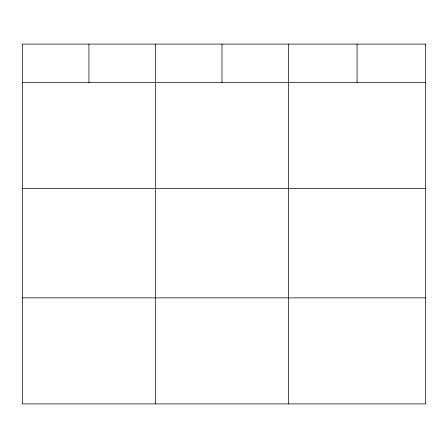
<?xml version="1.0" encoding="UTF-8"?>
<svg xmlns="http://www.w3.org/2000/svg" width="448" height="448" viewBox="0 0 448 448"><rect width="100%" height="100%" fill="white"/><g stroke="black" fill="none" stroke-linecap="round" stroke-linejoin="round"><path stroke-width="0.67" d="M22.4 82.628L425.6 82.628M22.4 188.647L425.6 188.647M22.4 297.875L425.6 297.875M357.056 44.1L357.056 82.628M288.512 44.1L288.512 403.9M221.984 44.1L221.984 82.628M155.456 44.1L155.456 403.9M88.928 44.1L88.928 82.628M425.6 44.1L22.4 44.1L22.4 403.9L425.6 403.9L425.6 44.1"/></g></svg>
